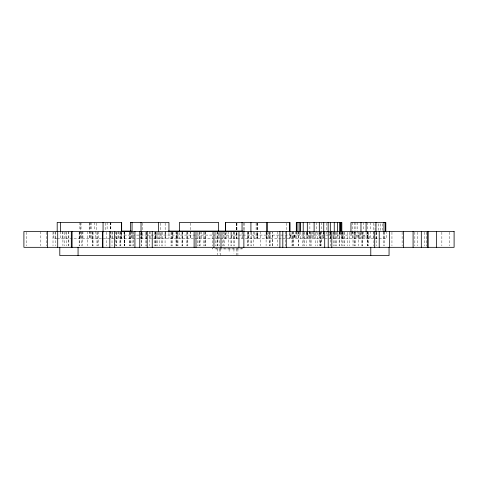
<?xml version="1.0" encoding="UTF-8"?>
<svg xmlns="http://www.w3.org/2000/svg" width="478" height="478" viewBox="0 0 478 478"><rect width="100%" height="100%" fill="white"/><g stroke="black" fill="none" stroke-linecap="round" stroke-linejoin="round"><path stroke-width="0.36" stroke-dasharray="2.39 1.79" d="M320.32 245.883L323.54 232.206M124.023 235.086L146.208 235.086M146.949 235.086L324.198 235.086M325.823 235.086L328.739 235.086M57.037 238.552L53.554 238.552L53.554 232.194M57.276 238.552L386.666 238.552L386.666 232.194M449.786 232.206L449.786 245.883M441.857 232.206L441.857 245.883M426.227 232.206L426.227 245.883M424.392 232.206L424.392 245.883M417.431 232.206L417.431 245.883M414.844 232.206L414.844 245.883M402.118 232.206L402.118 245.883M391.954 232.206L391.954 245.883M384.653 232.206L384.653 245.883M383.971 231.489L383.971 238.552M383.499 232.206L383.499 245.883M382.328 223.794L382.328 230.784M380.697 223.794L380.697 230.784M378.54 223.794L378.54 230.784M376.61 232.206L376.61 245.883M376.539 232.194L376.539 238.552M375.983 232.678L375.983 238.552M375.063 223.794L375.063 230.784M373.892 232.206L373.892 245.883M373.772 223.13L373.772 230.474M373.772 231.209L373.772 238.552M370.797 222.395L370.797 230.474M370.797 231.209L370.797 238.552M369.5 238.552L369.5 235.086L329.426 235.086L329.426 232.099M368.55 232.206L368.55 245.883M367.929 232.206L367.929 245.883M367.743 235.086L367.743 238.552M367.719 231.489L367.719 245.883M367.48 231.489L367.48 245.883M367.289 222.395L367.289 230.474M367.289 231.209L367.289 238.552M366.094 232.099L366.094 238.552M364.863 235.086L364.863 238.552M363.537 222.395L363.537 230.474M363.537 231.209L363.537 238.552M362.222 232.206L362.222 245.883M362.085 231.489L362.085 245.883M361.942 232.206L361.942 245.883M360.974 232.099L360.974 235.086M360.436 232.678L360.436 238.552M359.707 232.206L359.707 238.552M358.859 235.086L358.859 238.552M358.458 231.489L358.458 245.883M357.759 222.395L357.759 238.552M356.253 235.086L356.253 238.552M355.907 222.395L355.907 235.086M355.447 232.206L355.447 245.883M354.843 232.206L354.843 245.883M354.67 222.395L354.67 235.086M354.102 232.206L354.102 245.883M353.003 231.489L353.003 245.883M352.83 222.395L352.83 235.086M352.621 231.489L352.621 238.552M351.7 232.099L351.7 235.086M350.96 232.099L350.96 235.086M349.633 232.206L349.633 245.883M347.691 232.206L347.691 245.883M344.435 232.206L344.435 245.883M343.981 232.206L343.981 245.883M342.941 232.206L342.941 238.552M342.517 231.489L342.517 238.552M342.397 232.206L342.397 245.883M341.836 232.678L341.836 238.552M341.31 231.489L341.31 245.883M340.904 232.099L340.904 235.086M340.784 232.099L340.784 235.086M339.631 232.099L339.631 235.086M339.249 231.489L339.26 245.883M339.147 232.206L339.147 245.883M337.498 235.086L337.498 238.552M337.408 232.099L337.408 235.086M336.62 232.206L336.62 245.883M335.861 232.206L335.861 245.883M334.905 232.206L334.905 245.883M334.253 232.099L334.253 235.086M333.339 232.206L333.339 245.883M333.112 231.489L333.112 238.552M330.531 232.678L330.531 238.552M330.406 231.489L330.406 245.883M330.328 232.099L330.328 238.552M329.993 232.099L329.993 235.086M326.414 223.142L326.414 235.086M323.749 232.678L323.749 238.552M323.708 231.489L323.708 238.552M321.694 222.395L321.694 235.086M321.049 231.489L321.049 245.883M320.666 232.206L320.666 245.883M320.17 232.206L320.17 245.883M319.555 231.489L319.555 245.883M319.316 232.678L319.316 238.552M319.023 232.099L319.023 235.086M317.637 232.206L317.637 245.883M316.544 222.395L316.544 235.086M315.51 232.206L315.51 245.883M314.118 232.678L314.118 238.552M313.586 232.099L313.586 235.086M313.192 235.086L313.192 238.552M312.188 231.489L312.188 238.552M310.981 231.489L310.981 245.883M310.957 232.206L310.957 245.883M309.965 231.489L309.965 238.552M309.881 222.395L309.881 235.086M309.385 231.489L309.385 245.883M308.202 235.086L308.202 238.552M307.802 232.099L307.802 235.086M307.545 232.194L307.545 238.552M307.318 232.678L307.318 238.552M306.798 232.206L306.798 245.883M306.655 232.099L306.655 235.086M304.367 232.206L304.367 245.883M303.9 231.489L303.9 245.883M303.219 232.678L303.219 238.552M302.389 232.206L302.389 245.883M300.578 232.099L300.578 238.552M299.796 232.099L299.796 235.086M298.672 231.489L298.672 245.883M298.308 231.489L298.308 245.883M297.919 232.099L297.919 235.086M296.468 231.489L296.468 238.552M296.312 232.099L296.312 235.086M295.326 231.489L295.326 238.552M294.86 235.086L294.86 238.552M294.693 235.086L294.693 238.552M294.305 235.086L294.305 238.552M293.343 231.489L293.343 245.883M293.026 231.489L293.026 245.883M292.661 231.489L292.661 245.883M291.992 232.206L291.992 245.883M290.911 235.086L290.911 238.552M290.672 235.086L290.672 238.552M290.038 232.678L290.038 238.552M289.501 232.678L289.501 238.552M286.698 223.13L286.698 230.474M285.491 231.489L285.491 245.883M277.401 231.489L277.401 245.883M270.052 231.489L270.052 245.883M269.945 232.206L269.945 245.883M269.413 232.206L269.413 245.883M268.331 231.489L268.331 238.552M267.357 232.678L267.357 238.552M266.838 231.489L266.838 238.552M266.64 232.678L266.64 238.552M266.21 232.678L266.21 238.552M266.097 231.489L266.097 245.883M260.815 231.489L260.815 245.883M257.546 223.13L257.546 231.944M257.546 232.678L257.546 238.552M257.343 223.13L257.343 231.944M257.343 232.678L257.343 238.552M257.2 235.086L257.2 238.552M257.003 223.13L257.003 231.944M257.003 232.678L257.003 238.552M256.1 223.13L256.1 231.944M256.1 232.678L256.1 238.552M254.505 232.194L254.505 238.552M253.394 231.489L253.394 245.883M251.601 232.206L251.601 245.883M250.932 232.206L250.932 245.883M248.811 232.194L248.811 238.552M248.142 231.489L248.142 245.883M247.986 231.489L247.986 245.883M247.58 232.206L247.58 245.883M244.168 223.13L244.168 229.739M243.804 223.13L243.804 229.739M242.412 231.089L242.412 238.552M242.221 247.855L242.221 248.919L215.996 248.919L215.996 247.855M242.053 232.678L242.053 238.552M241.205 247.849L241.205 248.889L212.172 248.889L212.172 247.849M237.919 248.919L237.919 255.605M236.945 223.13L236.945 229.739M236.945 232.678L236.945 238.552M236.586 223.13L236.586 229.739M236.586 232.678L236.586 238.552M236.508 248.889L236.508 255.605M236.407 223.13L236.407 229.739M236.407 232.678L236.407 238.552M236.341 223.13L236.341 229.739M236.341 232.678L236.341 238.552M234.202 232.206L234.202 245.883M233.933 231.489L233.933 238.552M233.945 248.889L233.945 253.167M233.862 232.206L233.862 245.883M231.454 232.206L231.454 245.883M231.286 235.086L231.286 238.552M230.964 232.206L230.964 245.883M229.111 248.919L229.111 251.506M228.406 231.489L228.406 245.883M226.889 231.489L226.889 238.552M225.646 232.678L225.646 238.552M225.556 232.678L225.556 238.552M224.535 232.206L224.535 245.883M223.178 231.489L223.178 245.883M222.551 232.206L222.551 245.883M220.304 248.919L220.304 255.605M219.486 232.206L219.486 245.883M219.432 248.889L219.432 253.167M218.566 232.678L218.566 238.552M217.896 231.489L217.896 245.883M217.544 231.489L217.544 245.883M217.484 248.889L217.484 254.858M217.024 232.206L217.024 245.883M215.423 232.206L215.423 245.883M212.292 232.206L212.292 245.883M205.361 231.489L205.361 245.883M205.247 232.206L205.247 245.883M204.351 232.206L204.351 245.883M203.849 232.206L203.849 245.883M201.65 231.489L201.65 238.552M200.079 231.489L200.079 245.883M199.207 232.206L199.207 245.883M199.051 232.206L199.051 245.883M197.605 232.206L197.605 245.883M190.788 231.489L190.788 238.552M190.519 223.118L190.519 230.36M190.519 231.089L190.519 238.552M187.842 232.206L187.842 245.883M187.543 231.489L187.543 245.883M186.761 232.206L186.761 245.883M182.255 231.489L182.255 245.883M182.136 232.206L182.136 245.883M182.034 232.206L182.034 245.883M179.465 232.577L179.465 238.552M177.971 232.206L177.971 245.883M177.195 232.206L177.195 245.883M176.938 235.086L176.938 238.552M176.92 231.489L176.92 245.883M176.328 232.206L176.328 245.883M176.018 231.489L176.018 245.883M172.97 231.489L172.97 238.552M172.205 232.206L172.205 245.883M172.128 232.577L172.128 238.552M171.775 232.206L171.775 245.883M171.046 232.206L171.046 245.883M168.949 232.678L168.949 238.552M165.525 231.089L165.525 238.552M165.155 223.13L165.155 231.944M165.155 232.678L165.155 238.552M165.065 232.206L165.065 245.883M162.502 232.206L162.502 245.883M161.295 232.206L161.295 245.883M160.662 223.13L160.662 231.944M160.662 232.678L160.662 238.552M159.294 232.206L159.294 245.883M158.403 232.678L158.403 238.552M157.812 232.206L157.812 245.883M156.599 232.206L156.599 245.883M155.822 235.086L155.822 238.552M155.649 231.489L155.649 238.552M155.44 232.206L155.44 245.883M155.165 232.206L155.165 245.883M154.627 232.206L154.627 245.883M150.092 231.489L150.092 238.552M149.793 231.489L149.793 245.883M146.298 232.206L146.298 245.883M146.196 232.206L146.196 238.552M145.886 232.206L145.886 245.883M142.325 223.13L142.325 231.944M142.325 232.678L142.325 238.552M141.643 231.489L141.643 245.883M141.207 232.206L141.207 245.883M141.13 232.678L141.094 238.552M141.028 232.678L140.974 238.552M140.938 232.678L140.938 238.552M133.129 231.489L133.129 245.883M132.968 232.206L132.968 245.883M132.053 231.089L132.053 238.552M131.48 231.089L131.48 238.552M130.936 232.206L130.936 245.883M130.315 232.206L130.279 245.883M129.867 232.206L129.867 245.883M129.293 232.206L129.293 245.883M124.764 231.489L124.764 245.883M124.609 232.206L124.609 245.883M124.471 231.489L124.471 245.883M124.328 232.206L124.328 245.883M124.023 231.489L124.023 238.552M121.675 232.678L121.675 238.552M121.585 232.678L121.585 238.552M121.37 231.089L121.37 238.552M120.844 231.489L120.844 245.883M120.593 232.206L120.593 245.883M119.918 232.206L119.918 245.883M118.807 231.489L118.807 238.552M118 231.489L118 238.552M116.596 232.206L116.596 245.883M116.489 232.206L116.489 245.883M115.389 231.489L115.389 245.883M112.557 231.489L112.557 238.552M112.019 232.206L112.019 245.883M110.89 222.395L110.824 230.474M110.89 231.089L110.824 238.552M110.645 222.395L110.645 230.474M110.645 231.209L110.645 238.552M110.287 222.395L110.287 230.36M107.12 222.395L107.12 230.36M106.821 232.206L106.821 245.883M105.178 223.118L105.178 230.36M98.247 231.489L98.247 245.883M97.291 232.206L97.291 245.883M96.962 232.206L96.962 245.883M96.311 223.118L96.311 230.36M95.785 231.089L95.785 238.552M94.746 222.395L94.746 230.36M93.049 232.206L93.049 245.883M92.792 231.489L92.792 245.883M92.212 232.206L92.212 245.883M91.131 222.395L91.131 230.474M91.131 231.209L91.131 238.552M90.228 222.395L90.228 230.474M90.228 231.209L90.228 238.552M89.888 222.395L89.888 230.474M89.888 231.209L89.888 238.552M89.685 223.118L89.685 230.36M89.685 231.089L89.685 238.552M87.594 231.489L87.594 245.883M82.939 231.489L82.939 238.552M82.312 231.489L82.312 245.883M81.296 232.206L81.296 245.883M81.021 222.395L81.021 230.474M81.021 231.209L81.021 238.552M80.591 223.118L80.591 230.36M80.591 231.089L80.591 238.552M79.874 222.395L79.874 230.474M79.874 231.209L79.874 238.552M79.497 232.206L79.497 245.883M79.145 232.206L79.145 245.883M68.856 231.489L68.856 245.883M68.199 231.489L68.199 245.883M66.257 232.206L66.257 245.883M65.97 231.489L65.97 238.552M64.255 232.206L64.255 245.883M62.917 231.489L62.917 245.883M62.325 231.489L62.325 238.552M60.533 231.489L60.533 238.552M55.203 232.206L55.203 245.883M55.101 231.489L55.101 238.552M53.01 232.206L53.01 245.883M46.276 232.206L46.276 245.883M40.827 231.489L40.827 245.883M26.35 232.206L26.35 245.883M272.55 245.883L272.55 232.206L272.526 245.883"/><path stroke-width="0.72" d="M130.446 222.395L168.949 222.395L168.949 231.944M121.37 231.089L132.053 231.089L132.053 222.395M168.298 231.089L244.658 231.089M436.623 231.489L436.623 247.323M428.204 231.489L428.204 247.323M427.296 231.489L427.296 247.323M421.315 231.489L421.315 247.323M413.088 231.489L413.088 247.323M403.641 231.489L403.641 247.323M389.462 231.489L389.462 247.323M389.056 247.323L389.056 255.605L59.792 255.605L59.792 247.323M385.8 231.489L385.8 222.395L350.96 222.395L350.96 231.352M385.615 222.395L385.615 231.489M383.971 222.395L383.971 231.489M379.227 231.489L379.227 247.323M375.983 222.395L375.983 231.944M374.71 231.489L374.71 247.323M370.785 247.323L370.785 255.605M366.094 222.395L366.094 231.352M360.974 222.395L360.974 231.352M341.836 231.944L341.836 222.395L296.312 222.395L296.312 231.352M340.904 222.395L340.904 231.352M340.784 222.395L340.784 231.352M339.631 222.395L339.631 231.352M337.408 222.395L337.408 231.352M334.253 222.395L334.253 231.352M331.798 231.489L331.798 247.323M330.328 222.395L330.328 231.352M328.219 231.489L328.219 247.323M328.135 222.395L328.135 231.944M324.699 231.489L324.699 247.323M323.749 222.395L323.749 231.944M319.316 222.395L319.316 231.944M314.118 222.395L314.118 231.944M307.318 222.395L307.318 231.944M303.219 222.395L303.219 231.944M300.578 222.395L300.578 231.352M299.796 222.395L299.796 231.352M297.919 222.395L297.919 231.352M296.485 222.395L296.485 231.352M290.038 231.944L290.038 222.395L225.556 222.395L225.556 231.209M289.501 222.395L289.501 231.944M286.28 231.489L286.28 247.323M282.809 231.489L282.809 247.323M279.899 231.489L279.899 247.323M267.357 222.395L267.357 231.944M266.64 222.395L266.64 231.944M250.92 222.395L250.92 231.944M243.87 231.489L243.87 247.323M242.053 222.395L242.053 231.209M238.946 231.489L238.946 247.323M225.646 222.395L225.646 231.209M221.003 231.489L221.003 247.323M218.566 231.209L218.566 222.395L179.465 222.395L179.465 231.209M213.941 231.489L213.941 247.323M195.998 231.489L195.998 247.323M194.11 231.489L194.11 247.323M158.403 222.395L158.403 231.944M152.231 231.489L152.231 247.323M147.2 231.489L147.2 247.323M141.028 222.395L141.028 231.944M139.749 231.489L139.749 247.323M134.933 231.489L134.933 247.323M130.643 222.395L130.643 231.089M121.675 231.944L121.675 222.395L57.193 222.395L57.193 231.489M121.585 222.395L121.585 231.944M114.636 231.489L114.636 247.323M109.821 231.489L109.821 247.323M103.063 222.395L103.063 231.944M102.866 231.489L102.866 247.323M102.686 231.489L102.686 247.323M78.063 247.323L78.063 255.605M72.082 231.489L72.082 247.323M71.3 231.489L71.3 247.323M60.533 222.395L60.533 231.489M57.707 231.489L57.707 247.323M47.537 231.489L47.537 247.323M454.1 231.489L23.9 231.489L23.9 247.323L454.1 247.323L454.1 231.489"/></g></svg>
